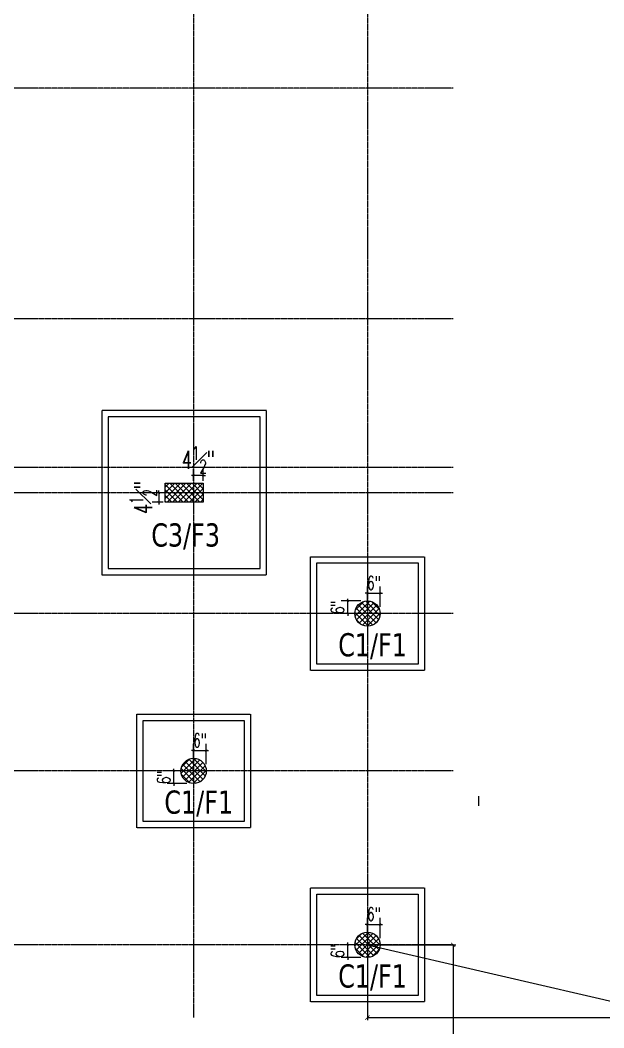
# Model space of a CAD drawing. Header units: inches. Extents: x 99023 to 109265, y 17199 to 18675.
# Drawn here: x 107530.1 to 107807.2, y 17730 to 18208.2 of the extents above; entities that cross this region are included whole.
import ezdxf
from ezdxf.enums import TextEntityAlignment as Align

# ---------------------------------------------------------------- set-up
doc = ezdxf.new("R2010")
doc.units = ezdxf.units.IN
doc.linetypes.add('CENTER', pattern=[2, 1.25, -0.25, 0.25, -0.25])
doc.linetypes.add('HIDDEN', pattern=[0.375, 0.25, -0.125])
doc.layers.get('0').update_dxf_attribs({"color": 255})
for name, color, linetype in [('Column', 170, 'Continuous'), ('FOOT', 4, 'Continuous'), ('GRID-DIM', 5, 'Continuous'), ('HAT', 8, 'Continuous'), ('HATCH', 8, 'Continuous'), ('PLAN', 1, 'Continuous'), ('TEXT', 7, 'Continuous')]:
    doc.layers.add(name, color=color, linetype=linetype)
doc.styles.add('JCK', font='verdana.ttf', dxfattribs={"width": 0.75})
doc.styles.get("Standard").update_dxf_attribs({"font": 'arial.ttf'})
doc.styles.add('style2', font='romans.shx', dxfattribs={"width": 0.65})
doc.dimstyles.new('115', dxfattribs={"dimscale": 4.25, "dimtxt": 3, "dimasz": 0.5, "dimexe": 0.75, "dimexo": 0.75, "dimgap": 0.25, "dimtad": 1, "dimdec": 8, "dimzin": 0, "dimdsep": 46, "dimlunit": 4, "dimtxsty": 'style2', "dimblk": 'DOT', "dimcen": 0.25, "dimdle": 0.75, "dimclrd": 5, "dimclre": 5, "dimclrt": 2, "dimadec": 0, "dimazin": 0, "dimtfac": 0.75, "dimtdec": 8, "dimtix": 1, "dimtmove": 2, "dimatfit": 0, "dimfxl": 1, "dimfrac": 1, "dimtolj": 1, "dimtzin": 0, "dimlwd": -1, "dimlwe": -1, "dimarcsym": 0})
doc.dimstyles.new('ISO-25', dxfattribs={"dimtxt": 5, "dimasz": 2, "dimexe": 1.25, "dimexo": 0.625, "dimtad": 0, "dimdec": 1, "dimlunit": 4, "dimtxsty": 'Standard', "dimblk": 'ARCHTICK', "dimcen": 2.5, "dimclrd": 5, "dimclre": 5, "dimclrt": 6, "dimadec": 0, "dimazin": 0, "dimtfac": 1, "dimtdec": 1, "dimtmove": 0, "dimatfit": 3, "dimfxl": 1, "dimarcsym": 0})

# ---------------------------------------------------------------- blocks, each defined once
blk = doc.blocks.new('_ArchTick')
at = {"color": 0, "linetype": 'ByBlock', "const_width": 0.15}
blk.add_lwpolyline([(-0.5, -0.5), (0.5, 0.5)], dxfattribs=at)
blk = doc.blocks.new('*D62')
at = {"layer": 'Defpoints', "color": 0, "linetype": 'ByBlock', "lineweight": -2, "transparency": 16777216}
for p in [(103879.84, 17992.1), (103879.84, 17986.42), (103884.34, 17986.42)]:
    blk.add_point(p, dxfattribs=at)
at = {"layer": 'GRID-DIM', "color": 5, "linetype": 'ByBlock', "transparency": 16777216}
for p, q in [((103879.84, 17989.61), (103879.84, 17995.29)), ((103884.34, 17989.61), (103884.34, 17995.29)), ((103879.84, 17992.1), (103878.78, 17992.1)), ((103884.34, 17992.1), (103879.84, 17992.1)), ((103884.34, 17992.1), (103885.41, 17992.1))]:
    blk.add_line(p, q, dxfattribs=at)
at = {"layer": 'GRID-DIM', "color": 5, "linetype": 'ByBlock', "transparency": 16777216, "xscale": 1.0625, "yscale": 1.0625, "zscale": 1.0625}
blk.add_blockref('_ArchTick', (103879.84, 17992.1), dxfattribs=at)
at = {"layer": 'GRID-DIM', "color": 5, "linetype": 'ByBlock', "transparency": 16777216, "xscale": 1.0625, "yscale": 1.0625, "zscale": 1.0625, "rotation": 180}
blk.add_blockref('_ArchTick', (103884.34, 17992.1), dxfattribs=at)
at = {"layer": 'GRID-DIM', "color": 2, "linetype": 'ByBlock', "transparency": 16777216, "insert": (103882.09, 17999.54), "char_height": 8.5, "attachment_point": 5, "style": 'style2'}
blk.add_mtext('\\A1;4{\\H0.75x;\\S1#2;}"', dxfattribs=at)
blk = doc.blocks.new('*D63')
at = {"layer": 'Defpoints', "color": 0, "linetype": 'ByBlock', "lineweight": -2, "transparency": 16777216}
for p in [(103868.49, 17983.94), (103863.35, 17979.44), (103868.49, 17979.44)]:
    blk.add_point(p, dxfattribs=at)
at = {"layer": 'GRID-DIM', "color": 5, "linetype": 'ByBlock', "transparency": 16777216}
for p, q in [((103865.3, 17983.94), (103860.17, 17983.94)), ((103863.35, 17983.94), (103863.35, 17985)), ((103863.35, 17983.94), (103863.35, 17979.44)), ((103865.3, 17979.44), (103860.17, 17979.44)), ((103863.35, 17979.44), (103863.35, 17978.38))]:
    blk.add_line(p, q, dxfattribs=at)
at = {"layer": 'GRID-DIM', "color": 5, "linetype": 'ByBlock', "transparency": 16777216, "xscale": 1.0625, "yscale": 1.0625, "zscale": 1.0625}
for p, rotation in [((103863.35, 17983.94), 270), ((103863.35, 17979.44), 90)]:
    blk.add_blockref('_ArchTick', p, dxfattribs=dict(at, rotation=rotation))
at = {"layer": 'GRID-DIM', "color": 2, "linetype": 'ByBlock', "transparency": 16777216, "insert": (103855.92, 17981.69), "char_height": 8.5, "attachment_point": 5, "rotation": 90, "style": 'style2'}
blk.add_mtext('\\A1;4{\\H0.75x;\\S1#2;}"', dxfattribs=at)
blk = doc.blocks.new('*D68')
at = {"layer": 'Defpoints', "color": 0, "linetype": 'ByBlock', "lineweight": -2, "transparency": 16777216}
for p in [(103870.49, 17851.94), (103879.81, 17851.94), (103879.81, 17845.94)]:
    blk.add_point(p, dxfattribs=at)
at = {"layer": 'GRID-DIM', "color": 5, "linetype": 'ByBlock', "transparency": 16777216}
for p, q in [((103876.63, 17851.94), (103867.31, 17851.94)), ((103870.49, 17851.94), (103870.49, 17853)), ((103870.49, 17845.94), (103870.49, 17851.94)), ((103876.63, 17845.94), (103867.31, 17845.94)), ((103870.49, 17845.94), (103870.49, 17844.88))]:
    blk.add_line(p, q, dxfattribs=at)
at = {"layer": 'GRID-DIM', "color": 5, "linetype": 'ByBlock', "transparency": 16777216, "xscale": 1.0625, "yscale": 1.0625, "zscale": 1.0625}
for p, rotation in [((103870.49, 17851.94), 270), ((103870.49, 17845.94), 90)]:
    blk.add_blockref('_ArchTick', p, dxfattribs=dict(at, rotation=rotation))
at = {"layer": 'GRID-DIM', "color": 2, "linetype": 'ByBlock', "transparency": 16777216, "insert": (103865.64, 17848.94), "char_height": 6.375, "attachment_point": 5, "rotation": 90, "style": 'style2'}
blk.add_mtext('\\A1;6"', dxfattribs=at)
blk = doc.blocks.new('*D69')
at = {"layer": 'Defpoints', "color": 0, "linetype": 'ByBlock', "lineweight": -2, "transparency": 16777216}
for p in [(103885.84, 17861.62), (103879.84, 17851.94), (103885.84, 17851.94)]:
    blk.add_point(p, dxfattribs=at)
at = {"layer": 'GRID-DIM', "color": 5, "linetype": 'ByBlock', "transparency": 16777216}
for p, q in [((103879.84, 17855.13), (103879.84, 17864.81)), ((103885.84, 17855.13), (103885.84, 17864.81)), ((103879.84, 17861.62), (103878.78, 17861.62)), ((103879.84, 17861.62), (103885.84, 17861.62)), ((103885.84, 17861.62), (103886.91, 17861.62))]:
    blk.add_line(p, q, dxfattribs=at)
at = {"layer": 'GRID-DIM', "color": 5, "linetype": 'ByBlock', "transparency": 16777216, "xscale": 1.0625, "yscale": 1.0625, "zscale": 1.0625}
blk.add_blockref('_ArchTick', (103879.84, 17861.62), dxfattribs=at)
at = {"layer": 'GRID-DIM', "color": 5, "linetype": 'ByBlock', "transparency": 16777216, "xscale": 1.0625, "yscale": 1.0625, "zscale": 1.0625, "rotation": 180}
blk.add_blockref('_ArchTick', (103885.84, 17861.62), dxfattribs=at)
at = {"layer": 'GRID-DIM', "color": 2, "linetype": 'ByBlock', "transparency": 16777216, "insert": (103882.84, 17866.48), "char_height": 6.375, "attachment_point": 5, "style": 'style2'}
blk.add_mtext('\\A1;6"', dxfattribs=at)
blk = doc.blocks.new('*D72')
at = {"layer": 'Defpoints', "color": 0, "linetype": 'ByBlock', "lineweight": -2, "transparency": 16777216}
for p in [(103952.99, 17769.44), (103962.31, 17769.44), (103962.31, 17763.44)]:
    blk.add_point(p, dxfattribs=at)
at = {"layer": 'GRID-DIM', "color": 5, "linetype": 'ByBlock', "transparency": 16777216}
for p, q in [((103959.13, 17769.44), (103949.81, 17769.44)), ((103952.99, 17769.44), (103952.99, 17770.5)), ((103952.99, 17763.44), (103952.99, 17769.44)), ((103959.13, 17763.44), (103949.81, 17763.44)), ((103952.99, 17763.44), (103952.99, 17762.38))]:
    blk.add_line(p, q, dxfattribs=at)
at = {"layer": 'GRID-DIM', "color": 5, "linetype": 'ByBlock', "transparency": 16777216, "xscale": 1.0625, "yscale": 1.0625, "zscale": 1.0625}
for p, rotation in [((103952.99, 17769.44), 270), ((103952.99, 17763.44), 90)]:
    blk.add_blockref('_ArchTick', p, dxfattribs=dict(at, rotation=rotation))
at = {"layer": 'GRID-DIM', "color": 2, "linetype": 'ByBlock', "transparency": 16777216, "insert": (103948.14, 17766.44), "char_height": 6.375, "attachment_point": 5, "rotation": 90, "style": 'style2'}
blk.add_mtext('\\A1;6"', dxfattribs=at)
blk = doc.blocks.new('*D73')
at = {"layer": 'Defpoints', "color": 0, "linetype": 'ByBlock', "lineweight": -2, "transparency": 16777216}
for p in [(103968.34, 17779.12), (103962.34, 17769.44), (103968.34, 17769.44)]:
    blk.add_point(p, dxfattribs=at)
at = {"layer": 'GRID-DIM', "color": 5, "linetype": 'ByBlock', "transparency": 16777216}
for p, q in [((103962.34, 17779.12), (103961.28, 17779.12)), ((103962.34, 17772.63), (103962.34, 17782.31)), ((103962.34, 17779.12), (103968.34, 17779.12)), ((103968.34, 17772.63), (103968.34, 17782.31)), ((103968.34, 17779.12), (103969.41, 17779.12))]:
    blk.add_line(p, q, dxfattribs=at)
at = {"layer": 'GRID-DIM', "color": 5, "linetype": 'ByBlock', "transparency": 16777216, "xscale": 1.0625, "yscale": 1.0625, "zscale": 1.0625}
blk.add_blockref('_ArchTick', (103962.34, 17779.12), dxfattribs=at)
at = {"layer": 'GRID-DIM', "color": 5, "linetype": 'ByBlock', "transparency": 16777216, "xscale": 1.0625, "yscale": 1.0625, "zscale": 1.0625, "rotation": 180}
blk.add_blockref('_ArchTick', (103968.34, 17779.12), dxfattribs=at)
at = {"layer": 'GRID-DIM', "color": 2, "linetype": 'ByBlock', "transparency": 16777216, "insert": (103965.34, 17783.98), "char_height": 6.375, "attachment_point": 5, "style": 'style2'}
blk.add_mtext('\\A1;6"', dxfattribs=at)
blk = doc.blocks.new('*D74')
at = {"layer": 'Defpoints', "color": 0, "linetype": 'ByBlock', "lineweight": -2, "transparency": 16777216}
for p in [(103952.99, 17932.61), (103962.34, 17932.61), (103962.3, 17926.61)]:
    blk.add_point(p, dxfattribs=at)
at = {"layer": 'GRID-DIM', "color": 5, "linetype": 'ByBlock', "transparency": 16777216}
for p, q in [((103959.16, 17932.61), (103949.81, 17932.61)), ((103952.99, 17932.61), (103952.99, 17933.67)), ((103952.99, 17926.61), (103952.99, 17932.61)), ((103959.11, 17926.61), (103949.81, 17926.61)), ((103952.99, 17926.61), (103952.99, 17925.54))]:
    blk.add_line(p, q, dxfattribs=at)
at = {"layer": 'GRID-DIM', "color": 5, "linetype": 'ByBlock', "transparency": 16777216, "xscale": 1.0625, "yscale": 1.0625, "zscale": 1.0625}
for p, rotation in [((103952.99, 17932.61), 270), ((103952.99, 17926.61), 90)]:
    blk.add_blockref('_ArchTick', p, dxfattribs=dict(at, rotation=rotation))
at = {"layer": 'GRID-DIM', "color": 2, "linetype": 'ByBlock', "transparency": 16777216, "insert": (103948.14, 17929.61), "char_height": 6.375, "attachment_point": 5, "rotation": 90, "style": 'style2'}
blk.add_mtext('\\A1;6"', dxfattribs=at)
blk = doc.blocks.new('*D75')
at = {"layer": 'Defpoints', "color": 0, "linetype": 'ByBlock', "lineweight": -2, "transparency": 16777216}
for p in [(103968.34, 17936.28), (103962.34, 17926.61), (103968.34, 17926.61)]:
    blk.add_point(p, dxfattribs=at)
at = {"layer": 'GRID-DIM', "color": 5, "linetype": 'ByBlock', "transparency": 16777216}
for p, q in [((103962.34, 17936.28), (103961.28, 17936.28)), ((103962.34, 17929.79), (103962.34, 17939.47)), ((103962.34, 17936.28), (103968.34, 17936.28)), ((103968.34, 17929.79), (103968.34, 17939.47)), ((103968.34, 17936.28), (103969.41, 17936.28))]:
    blk.add_line(p, q, dxfattribs=at)
at = {"layer": 'GRID-DIM', "color": 5, "linetype": 'ByBlock', "transparency": 16777216, "xscale": 1.0625, "yscale": 1.0625, "zscale": 1.0625}
blk.add_blockref('_ArchTick', (103962.34, 17936.28), dxfattribs=at)
at = {"layer": 'GRID-DIM', "color": 5, "linetype": 'ByBlock', "transparency": 16777216, "xscale": 1.0625, "yscale": 1.0625, "zscale": 1.0625, "rotation": 180}
blk.add_blockref('_ArchTick', (103968.34, 17936.28), dxfattribs=at)
at = {"layer": 'GRID-DIM', "color": 2, "linetype": 'ByBlock', "transparency": 16777216, "insert": (103965.34, 17941.14), "char_height": 6.375, "attachment_point": 5, "style": 'style2'}
blk.add_mtext('\\A1;6"', dxfattribs=at)
blk = doc.blocks.new('*D127')
at = {"color": 132, "lineweight": -2, "transparency": 16777216}
for p, q in [((103962.34, 17768.81), (103962.34, 17733.65)), ((105531.34, 17768.81), (105531.34, 17733.65)), ((103962.34, 17734.9), (104735.92, 17734.9)), ((105531.34, 17734.9), (104757.76, 17734.9))]:
    blk.add_line(p, q, dxfattribs=at)
at = {"layer": 'Defpoints', "color": 0, "lineweight": -2, "transparency": 16777216}
for p in [(103962.34, 17769.44), (105531.34, 17769.44), (105531.34, 17734.9)]:
    blk.add_point(p, dxfattribs=at)
at = {"color": 132, "lineweight": -2, "transparency": 16777216, "xscale": 2, "yscale": 2, "zscale": 2, "rotation": 180}
blk.add_blockref('_ArchTick', (103962.34, 17734.9), dxfattribs=at)
at = {"color": 132, "lineweight": -2, "transparency": 16777216, "xscale": 2, "yscale": 2, "zscale": 2}
blk.add_blockref('_ArchTick', (105531.34, 17734.9), dxfattribs=at)
at = {"color": 132, "lineweight": -2, "transparency": 16777216, "insert": (104746.84, 17734.9), "char_height": 5, "attachment_point": 5}
blk.add_mtext('130\'-9"', dxfattribs=at)
blk = doc.blocks.new('*D128')
at = {"color": 132, "lineweight": -2, "transparency": 16777216}
for p, q in [((103962.97, 17769.44), (104004.29, 17769.44)), ((104003.04, 17769.44), (104003.04, 17597.15)), ((104003.04, 17406.44), (104003.04, 17578.73)), ((103962.97, 17406.44), (104004.29, 17406.44))]:
    blk.add_line(p, q, dxfattribs=at)
at = {"layer": 'Defpoints', "color": 0, "lineweight": -2, "transparency": 16777216}
for p in [(103962.34, 17769.44), (103962.34, 17406.44), (104003.04, 17406.44)]:
    blk.add_point(p, dxfattribs=at)
at = {"color": 132, "lineweight": -2, "transparency": 16777216, "xscale": 2, "yscale": 2, "zscale": 2}
for p, rotation in [((104003.04, 17769.44), 90), ((104003.04, 17406.44), 270)]:
    blk.add_blockref('_ArchTick', p, dxfattribs=dict(at, rotation=rotation))
at = {"color": 132, "lineweight": -2, "transparency": 16777216, "insert": (104003.04, 17587.94), "char_height": 5, "attachment_point": 5, "rotation": 90}
blk.add_mtext('30\'-3"', dxfattribs=at)
blk = doc.blocks.new('*D129')
at = {"color": 132, "lineweight": -2, "transparency": 16777216}
for p, q in [((103962.34, 17769.44), (104734.43, 17590.81)), ((103962.48, 17770.05), (103962.63, 17770.66)), ((105531.34, 17406.44), (104759.26, 17585.07)), ((105531.48, 17407.05), (105531.63, 17407.66))]:
    blk.add_line(p, q, dxfattribs=at)
at = {"layer": 'Defpoints', "color": 0, "lineweight": -2, "transparency": 16777216}
for p in [(103962.34, 17769.44), (105531.34, 17406.44), (105531.34, 17406.44)]:
    blk.add_point(p, dxfattribs=at)
at = {"color": 132, "lineweight": -2, "transparency": 16777216, "xscale": 2, "yscale": 2, "zscale": 2}
for p, rotation in [((103962.34, 17769.44), 166.9733833345539), ((105531.34, 17406.44), 346.9733833345539)]:
    blk.add_blockref('_ArchTick', p, dxfattribs=dict(at, rotation=rotation))
at = {"color": 132, "lineweight": -2, "transparency": 16777216, "insert": (104746.84, 17587.94), "char_height": 5, "attachment_point": 5, "rotation": 346.9734}
blk.add_mtext('134\'-2{\\H1x;\\S1/2;}"', dxfattribs=at)
blk = doc.blocks.new('RTHTRHTRJ')
at = {"layer": 'HAT', "linetype": 'ByBlock'}
h = blk.add_hatch(dxfattribs=at)
h.set_pattern_fill('ANSI37', color=256, scale=15)
h.set_pattern_definition([(45, (-247990.6225, -54534.0869), (-1.325825215, 1.325825215), []), (135, (-247990.6225, -54534.0869), (-1.325825215, -1.325825215), [])])
h.paths.add_polyline_path([(103395.34, 17979.44), (103410.34, 17979.44), (103410.34, 17988.44), (103395.34, 17988.44)])
edge = h.paths.add_edge_path()
edge.add_arc((103590.34, 18066.44), 6, 0, 360)
edge = h.paths.add_edge_path()
edge.add_arc((103434.34, 18066.44), 6, 0, 360)
edge = h.paths.add_edge_path()
edge.add_arc((103590.34, 18175.94), 6, 0, 360)
edge = h.paths.add_edge_path()
edge.add_arc((103434.34, 18175.94), 6, 0, 360)
edge = h.paths.add_edge_path()
edge.add_arc((103962.34, 17926.61), 6, 0, 360)
edge = h.paths.add_edge_path()
edge.add_arc((103962.34, 17769.44), 6, 0, 360)
edge = h.paths.add_edge_path()
edge.add_arc((103737.56, 17769.44), 6, 0, 360)
edge = h.paths.add_edge_path()
edge.add_arc((103879.84, 17851.94), 6, 0, 360)
edge = h.paths.add_edge_path()
edge.add_arc((103756.88, 17851.94), 6, 0, 360)
edge = h.paths.add_edge_path()
edge.add_arc((103657.84, 17851.94), 6, 0, 360)
h.paths.add_polyline_path([(103884.34, 17979.44), (103866.34, 17979.44), (103866.34, 17988.44), (103884.34, 17988.44)])
h.paths.add_polyline_path([(103743.38, 17979.44), (103761.38, 17979.44), (103761.38, 17988.44), (103743.38, 17988.44)])
h.paths.add_polyline_path([(103578.34, 17979.44), (103593.34, 17979.44), (103593.34, 17988.44), (103578.34, 17988.44)])
h.paths.add_polyline_path([(103395.34, 17847.44), (103410.34, 17847.44), (103410.34, 17856.44), (103395.34, 17856.44)])
h.paths.add_polyline_path([(103578.34, 17862.44), (103578.34, 17847.44), (103587.34, 17847.44), (103587.34, 17862.44)])
h.paths.add_polyline_path([(103875.34, 18261.44), (103875.34, 18243.44), (103884.34, 18243.44), (103884.34, 18261.44)])
h.paths.add_polyline_path([(103752.38, 18261.44), (103752.38, 18243.44), (103761.38, 18243.44), (103761.38, 18261.44)])
h.paths.add_polyline_path([(103578.34, 18258.44), (103578.34, 18243.44), (103587.34, 18243.44), (103587.34, 18258.44)])
h.paths.add_polyline_path([(103494.34, 18258.44), (103494.34, 18243.44), (103503.34, 18243.44), (103503.34, 18258.44)])
h.paths.add_polyline_path([(103311.34, 18258.44), (103311.34, 18243.44), (103320.34, 18243.44), (103320.34, 18258.44)])
h.paths.add_polyline_path([(103197.34, 18171.44), (103215.34, 18171.44), (103215.34, 18180.44), (103197.34, 18180.44)])
h.paths.add_polyline_path([(103206.34, 18006.44), (103206.34, 17991.44), (103215.34, 17991.44), (103215.34, 18006.44)])
h.paths.add_polyline_path([(103206.34, 17862.44), (103206.34, 17847.44), (103215.34, 17847.44), (103215.34, 17862.44)])
h.paths.add_polyline_path([(103020.34, 17862.44), (103020.34, 17847.44), (103029.34, 17847.44), (103029.34, 17862.44)])
h.paths.add_polyline_path([(103020.34, 18006.44), (103020.34, 17991.44), (103029.34, 17991.44), (103029.34, 18006.44)])
h.paths.add_polyline_path([(103020.34, 18189.44), (103020.34, 18171.44), (103029.34, 18171.44), (103029.34, 18189.44)])
h.paths.add_polyline_path([(103020.34, 18414.44), (103020.34, 18399.44), (103029.34, 18399.44), (103029.34, 18414.44)])
h.paths.add_polyline_path([(103311.34, 18405.44), (103326.34, 18405.44), (103326.34, 18414.44), (103311.34, 18414.44)])
h.paths.add_polyline_path([(103200.34, 18405.44), (103215.34, 18405.44), (103215.34, 18414.44), (103200.34, 18414.44)])
h.paths.add_polyline_path([(103488.34, 18405.44), (103503.34, 18405.44), (103503.34, 18414.44), (103488.34, 18414.44)])
h.paths.add_polyline_path([(103578.34, 18405.44), (103593.34, 18405.44), (103593.34, 18414.44), (103578.34, 18414.44)])
h.paths.add_polyline_path([(103869.34, 18405.44), (103884.34, 18405.44), (103884.34, 18414.44), (103869.34, 18414.44)])
h.paths.add_polyline_path([(103746.38, 18405.44), (103761.38, 18405.44), (103761.38, 18414.44), (103746.38, 18414.44)])
blk.add_line((104015.06, 17839.91), (104015.06, 17835.39))
at = {"layer": 'Column', "color": 3, "linetype": 'ByBlock', "ltscale": 12}
blk.add_lwpolyline([(103884.34, 17979.44), (103866.34, 17979.44), (103866.34, 17988.44), (103884.34, 17988.44)], close=True, dxfattribs=at)
for centre in [(103962.34, 17926.61), (103879.84, 17851.94), (103962.34, 17769.44)]:
    blk.add_circle(centre, 6, dxfattribs=at)
at = {"layer": 'FOOT', "ltscale": 2}
for points in [[(103911.34, 18019.94), (103839.34, 18019.94), (103839.34, 17947.94), (103911.34, 17947.94)], [(103938.34, 17950.61), (103986.34, 17950.61), (103986.34, 17902.61), (103938.34, 17902.61)], [(103855.84, 17875.94), (103903.84, 17875.94), (103903.84, 17827.94), (103855.84, 17827.94)], [(103938.34, 17793.44), (103986.34, 17793.44), (103986.34, 17745.44), (103938.34, 17745.44)]]:
    blk.add_lwpolyline(points, close=True, dxfattribs=at)
at = {"layer": 'HATCH', "linetype": 'HIDDEN'}
for points in [[(103914.34, 18022.94), (103836.34, 18022.94), (103836.34, 17944.94), (103914.34, 17944.94)], [(103935.34, 17953.61), (103989.34, 17953.61), (103989.34, 17899.61), (103935.34, 17899.61)], [(103852.84, 17878.94), (103906.84, 17878.94), (103906.84, 17824.94), (103852.84, 17824.94)], [(103935.34, 17796.44), (103989.34, 17796.44), (103989.34, 17742.44), (103935.34, 17742.44)]]:
    blk.add_lwpolyline(points, close=True, dxfattribs=at)
at = {"layer": 'PLAN', "color": 8, "linetype": 'CENTER', "ltscale": 0.5}
for p, q in [((103879.84, 18474.26), (103879.84, 17734.9)), ((103962.34, 18474.26), (103962.34, 17734.9)), ((104003.04, 18175.94), (102936.9, 18175.94)), ((104003.04, 18066.44), (102936.9, 18066.44)), ((104003.04, 17995.94), (102936.9, 17995.94)), ((104003.04, 17983.94), (102936.9, 17983.94)), ((104003.04, 17926.61), (102936.9, 17926.61)), ((104003.04, 17851.94), (102936.9, 17851.94)), ((104003.04, 17769.44), (102936.9, 17769.44))]:
    blk.add_line(p, q, dxfattribs=at)
at = {"layer": 'TEXT', "ltscale": 2, "style": 'JCK', "width": 0.75}
for s, p in [('C3/F3', (103876.05, 17963.91)), ('C1/F1', (103964.75, 17911.81)), ('C1/F1', (103882.25, 17837.15)), ('C1/F1', (103964.75, 17754.65))]:
    blk.add_text(s, height=11, dxfattribs=at).set_placement(p, align=Align.MIDDLE_CENTER)
at = {"color": 18, "lineweight": -2, "true_color": 0x000000}
dim = blk.add_aligned_dim(p1=(103962.34, 17769.44), p2=(105531.34, 17406.44), distance=0, dimstyle='ISO-25', override={"dimclrd": 132, "dimclre": 132, "dimclrt": 132}, dxfattribs=at)
dim.commit()
dim.dimension.update_dxf_attribs({"geometry": '*D129', "text_midpoint": (104746.84, 17587.94)})
dim = blk.add_linear_dim(base=(105531.34, 17734.9), p1=(103962.34, 17769.44), p2=(105531.34, 17769.44), dimstyle='ISO-25', override={"dimclrd": 132, "dimclre": 132, "dimclrt": 132}, dxfattribs=at)
dim.commit()
dim.dimension.update_dxf_attribs({"geometry": '*D127', "text_midpoint": (104746.84, 17734.9)})
dim = blk.add_linear_dim(base=(104003.04, 17406.44), p1=(103962.34, 17769.44), p2=(103962.34, 17406.44), angle=90, dimstyle='ISO-25', override={"dimclrd": 132, "dimclre": 132, "dimclrt": 132}, dxfattribs=at)
dim.commit()
dim.dimension.update_dxf_attribs({"geometry": '*D128', "text_midpoint": (104003.04, 17587.94)})
at = {"layer": 'GRID-DIM', "linetype": 'ByBlock'}
for base, p1, p2, override, picture, middle in [((103879.84, 17992.1), (103884.34, 17986.42), (103879.84, 17986.42), {"dimtxt": 2, "dimasz": 0.25, "dimdec": 1, "dimblk1": 'ArchTick', "dimblk2": 'ArchTick', "dimsah": 1}, '*D62', (103882.09, 17999.54)), ((103968.34, 17936.28), (103962.34, 17926.61), (103968.34, 17926.61), {"dimtxt": 1.5, "dimasz": 0.25, "dimdec": 1, "dimblk1": 'ArchTick', "dimblk2": 'ArchTick', "dimsah": 1}, '*D75', (103965.34, 17941.14)), ((103885.84, 17861.62), (103879.84, 17851.94), (103885.84, 17851.94), {"dimtxt": 1.5, "dimasz": 0.25, "dimdec": 1, "dimblk1": 'ArchTick', "dimblk2": 'ArchTick', "dimsah": 1}, '*D69', (103882.84, 17866.48)), ((103968.34, 17779.12), (103962.34, 17769.44), (103968.34, 17769.44), {"dimtxt": 1.5, "dimasz": 0.25, "dimdec": 1, "dimblk1": 'ArchTick', "dimblk2": 'ArchTick', "dimsah": 1}, '*D73', (103965.34, 17783.98))]:
    dim = blk.add_linear_dim(base=base, p1=p1, p2=p2, dimstyle='115', override=override, dxfattribs=at)
    dim.commit()
    dim.dimension.update_dxf_attribs({"geometry": picture, "text_midpoint": middle})
for base, p1, p2, angle, override, picture, middle in [((103863.35, 17979.44), (103868.49, 17983.94), (103868.49, 17979.44), 270, {"dimtxt": 2, "dimasz": 0.25, "dimdec": 1, "dimblk1": 'ArchTick', "dimblk2": 'ArchTick', "dimsah": 1}, '*D63', (103855.92, 17981.69)), ((103952.99, 17932.61), (103962.3, 17926.61), (103962.34, 17932.61), 90, {"dimtxt": 1.5, "dimasz": 0.25, "dimdec": 1, "dimblk1": 'ArchTick', "dimblk2": 'ArchTick', "dimsah": 1}, '*D74', (103948.14, 17929.61)), ((103870.49, 17851.94), (103879.81, 17845.94), (103879.81, 17851.94), 90, {"dimtxt": 1.5, "dimasz": 0.25, "dimdec": 1, "dimblk1": 'ArchTick', "dimblk2": 'ArchTick', "dimsah": 1}, '*D68', (103865.64, 17848.94)), ((103952.99, 17769.44), (103962.31, 17763.44), (103962.31, 17769.44), 90, {"dimtxt": 1.5, "dimasz": 0.25, "dimdec": 1, "dimblk1": 'ArchTick', "dimblk2": 'ArchTick', "dimsah": 1}, '*D72', (103948.14, 17766.44))]:
    dim = blk.add_linear_dim(base=base, p1=p1, p2=p2, angle=angle, dimstyle='115', override=override, dxfattribs=at)
    dim.commit()
    dim.dimension.update_dxf_attribs({"geometry": picture, "text_midpoint": middle})

msp = doc.modelspace()

# ---------------------------------------------------------------- block references
at = {"color": 18, "lineweight": -2, "true_color": 0x000000}
msp.add_blockref('RTHTRHTRJ', (3732.64302849, 0), dxfattribs=at)

doc.saveas('drawing.dxf')
